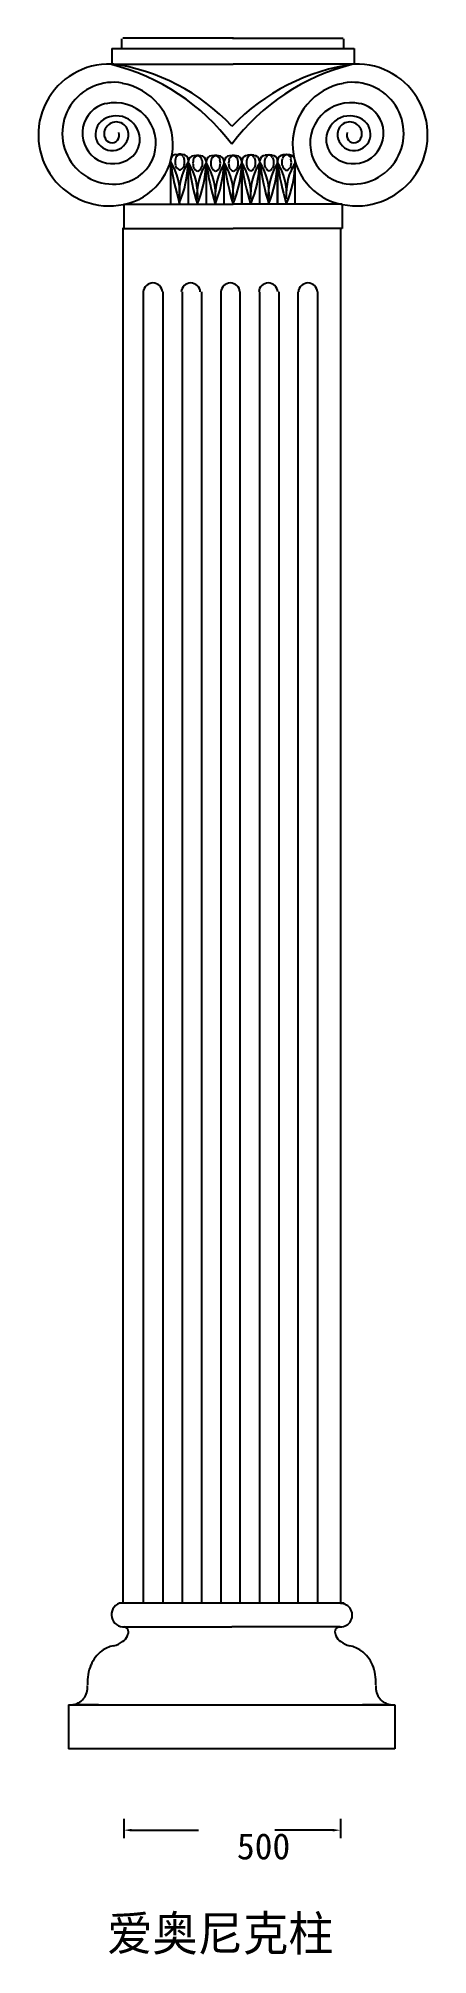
# Model space of a CAD drawing. Header units: metres. Extents: x 44.2 to 53.1, y -18.3 to 25.8.
import ezdxf

# ---------------------------------------------------------------- set-up
doc = ezdxf.new("R2010")
doc.units = ezdxf.units.M

msp = doc.modelspace()

# ---------------------------------------------------------------- linework, layer by layer
for p, q in [((46.08, 25.74), (46.08, 25.52)), ((48.65, 25.75), (46.11, 25.75)), ((46.11, 25.75), (46.11, 25.75)), ((48.63, 25.75), (51.17, 25.75)), ((51.17, 25.75), (51.17, 25.75)), ((51.18, 25.74), (51.18, 25.52)), ((45.86, 25.52), (51.42, 25.52)), ((45.86, 25.52), (45.86, 25.16)), ((45.86, 25.16), (48.64, 25.16)), ((51.42, 25.16), (48.64, 25.16)), ((51.42, 25.52), (51.42, 25.16)), ((47.21, 21.96), (47.21, 22.96)), ((47.33, 23.08), (47.49, 23.08)), ((47.61, 22.96), (47.61, 21.96)), ((47.62, 21.93), (47.62, 22.93)), ((47.74, 23.06), (47.9, 23.06)), ((48.02, 22.93), (48.02, 21.93)), ((48.03, 21.93), (48.03, 22.93)), ((48.15, 23.06), (48.31, 23.06)), ((48.43, 22.93), (48.43, 21.93)), ((48.44, 21.93), (48.44, 22.93)), ((48.56, 23.06), (48.72, 23.06)), ((48.84, 21.94), (48.84, 22.94)), ((48.84, 22.93), (48.84, 21.93)), ((48.97, 23.07), (49.12, 23.07)), ((49.25, 22.94), (49.25, 21.94)), ((49.26, 21.94), (49.26, 22.94)), ((49.38, 23.07), (49.54, 23.07)), ((49.66, 21.95), (49.66, 22.95)), ((49.66, 22.94), (49.66, 21.94)), ((49.79, 23.08), (49.94, 23.08)), ((50.06, 22.95), (50.06, 21.95)), ((46.13, 21.94), (48.64, 21.94)), ((46.13, 21.94), (46.13, 21.38)), ((51.15, 21.94), (48.64, 21.94)), ((51.15, 21.94), (51.15, 21.38)), ((46.12, -10.19), (46.12, 21.4)), ((46.13, 21.38), (48.64, 21.38)), ((51.15, 21.38), (48.64, 21.38)), ((51.11, 21.4), (51.11, -10.19)), ((46.58, 19.93), (46.58, -10.19)), ((47.03, 19.93), (47.03, -10.19)), ((47.47, 19.93), (47.47, -10.19)), ((47.92, 19.93), (47.92, -10.19)), ((48.36, 19.93), (48.36, -10.19)), ((48.8, 19.93), (48.8, -10.19)), ((49.25, 19.93), (49.25, -10.19)), ((49.69, 19.93), (49.69, -10.19)), ((50.13, 19.93), (50.13, -10.19)), ((50.58, 19.93), (50.58, -10.19)), ((46.03, -10.19), (51.19, -10.19)), ((46.11, -10.19), (46.11, -10.19)), ((51.1, -10.19), (51.1, -10.19)), ((46.12, -10.74), (48.61, -10.74)), ((51.1, -10.74), (48.61, -10.74)), ((44.86, -12.53), (52.36, -12.53)), ((44.86, -12.53), (44.86, -13.54)), ((45.55, -12.53), (45.07, -12.53)), ((45.13, -12.53), (45.61, -12.53)), ((52.09, -12.53), (51.61, -12.53)), ((51.66, -12.53), (52.15, -12.53)), ((52.36, -12.53), (52.36, -13.54)), ((52.36, -13.54), (44.86, -13.54)), ((46.13, -15.15), (46.13, -15.59)), ((51.11, -15.15), (51.11, -15.59)), ((46.31, -15.41), (47.85, -15.41)), ((50.93, -15.41), (49.6, -15.41))]:
    msp.add_line(p, q)
for centre, radius, start, end in [((45.8, 23.53), 1.63, 88.13, 281.64), ((44.67, 20.37), 4.92, 36.79, 76.11), ((45.21, 20.55), 4.66, 43.06, 82.02), ((52.55, 20.37), 4.92, 103.89, 143.21), ((52.06, 20.44), 4.76, 97.63, 136.36), ((51.48, 23.53), 1.63, 258.36, 91.87), ((45.89, 23.57), 1.17, 79.49, 281.89), ((45.84, 23.32), 1.42, 281.64, 79.49), ((51.43, 23.32), 1.42, 100.51, 258.36), ((51.39, 23.57), 1.17, 258.11, 100.51), ((45.88, 23.57), 0.7, 103.74, 298.2), ((45.94, 23.34), 0.93, 281.89, 103.74), ((51.34, 23.34), 0.93, 76.26, 258.11), ((51.4, 23.57), 0.7, 241.8, 76.26), ((45.86, 23.55), 0.38, 130.85, 2.18), ((45.96, 23.43), 0.54, 298.2, 130.85), ((45.96, 23.55), 0.28, 2.18, 194.87), ((51.32, 23.43), 0.54, 49.15, 241.8), ((51.42, 23.55), 0.38, 177.82, 49.15), ((51.32, 23.55), 0.28, 345.13, 177.82), ((45.86, 23.52), 0.17, 194.87, 21.97), ((51.42, 23.52), 0.17, 158.03, 345.13), ((47.33, 22.96), 0.12, 90, 180), ((53.17, 23.68), 6.01, 187.45, 196.66), ((46.06, 22.19), 1.36, 355.2, 31.99), ((47.62, 22.91), 0.31, 166.34, 180), ((47.62, 22.91), 0.31, 180, 193.66), ((47.52, 22.93), 0.21, 149.59, 166.34), ((47.46, 22.97), 0.13, 125.21, 149.59), ((47.42, 23.03), 0.06, 90, 125.21), ((48.82, 22.16), 1.42, 148.23, 183.55), ((45.01, 22.97), 2.6, 337.24, 358.35), ((47.42, 23.03), 0.06, 54.79, 90), ((47.38, 22.97), 0.13, 30.41, 54.79), ((47.49, 22.96), 0.12, 360, 90), ((47.32, 22.93), 0.21, 13.66, 30.41), ((47.22, 22.91), 0.31, 360, 13.66), ((47.22, 22.91), 0.31, 346.34, 0), ((47.74, 22.93), 0.12, 90, 180), ((48.03, 22.88), 0.31, 166.34, 180), ((47.93, 22.9), 0.21, 149.59, 166.34), ((47.87, 22.94), 0.13, 125.21, 149.59), ((47.83, 23), 0.06, 90, 125.21), ((47.83, 23), 0.06, 54.79, 90), ((47.79, 22.94), 0.13, 30.41, 54.79), ((47.9, 22.93), 0.12, 0, 90), ((47.72, 22.9), 0.21, 13.66, 30.41), ((47.63, 22.88), 0.31, 360, 13.66), ((48.15, 22.93), 0.12, 90, 180), ((48.44, 22.88), 0.31, 166.34, 180), ((48.34, 22.9), 0.21, 149.59, 166.34), ((48.28, 22.94), 0.13, 125.21, 149.59), ((48.24, 23), 0.06, 90, 125.21), ((48.24, 23), 0.06, 54.79, 90), ((48.2, 22.94), 0.13, 30.41, 54.79), ((48.31, 22.93), 0.12, 0, 90), ((48.14, 22.9), 0.21, 13.66, 30.41), ((48.04, 22.88), 0.31, 0, 13.66), ((48.56, 22.93), 0.12, 90, 180), ((48.85, 22.88), 0.31, 166.34, 180), ((48.75, 22.9), 0.21, 149.59, 166.34), ((48.69, 22.94), 0.13, 125.21, 149.59), ((48.65, 23), 0.06, 90, 125.21), ((48.65, 23), 0.06, 54.79, 90), ((48.61, 22.94), 0.13, 30.41, 54.79), ((48.72, 22.93), 0.12, 0, 90), ((48.55, 22.9), 0.21, 13.66, 30.41), ((48.45, 22.88), 0.31, 360, 13.66), ((47.69, 22.17), 1.36, 355.2, 31.99), ((48.97, 22.94), 0.12, 90, 180), ((49.26, 22.89), 0.31, 166.34, 180), ((49.16, 22.91), 0.21, 149.59, 166.34), ((49.09, 22.95), 0.13, 125.21, 149.59), ((49.05, 23.01), 0.06, 90, 125.21), ((49.05, 23.01), 0.06, 54.79, 90), ((49.01, 22.95), 0.13, 30.41, 54.79), ((49.12, 22.94), 0.12, 360, 90), ((48.95, 22.91), 0.21, 13.66, 30.41), ((48.85, 22.89), 0.31, 360, 13.66), ((49.38, 22.94), 0.12, 90, 180), ((48.11, 22.17), 1.36, 355.2, 31.99), ((49.67, 22.89), 0.31, 166.34, 180), ((49.57, 22.91), 0.21, 149.59, 166.34), ((49.51, 22.95), 0.13, 125.21, 149.59), ((49.47, 23.01), 0.06, 90, 125.21), ((49.47, 23.01), 0.06, 54.79, 90), ((49.43, 22.95), 0.13, 30.41, 54.79), ((49.54, 22.94), 0.12, 0, 90), ((49.37, 22.91), 0.21, 13.66, 30.41), ((49.27, 22.89), 0.31, 0, 13.66), ((55.62, 23.68), 6.01, 187.45, 196.66), ((48.51, 22.18), 1.36, 355.2, 31.99), ((49.79, 22.95), 0.12, 90, 180), ((50.07, 22.9), 0.31, 166.34, 180), ((50.07, 22.9), 0.31, 180, 193.66), ((49.98, 22.93), 0.21, 149.59, 166.34), ((49.91, 22.96), 0.13, 125.21, 149.59), ((49.87, 23.02), 0.06, 90, 125.21), ((51.28, 22.16), 1.42, 148.23, 183.55), ((49.87, 23.02), 0.06, 54.79, 90), ((49.83, 22.96), 0.13, 30.41, 54.79), ((49.94, 22.95), 0.12, 360, 90), ((49.77, 22.93), 0.21, 13.66, 30.41), ((49.67, 22.9), 0.31, 360, 13.66), ((49.67, 22.9), 0.31, 346.34, 0), ((47.52, 22.88), 0.21, 193.66, 210.41), ((47.46, 22.85), 0.13, 210.41, 234.79), ((47.42, 22.79), 0.06, 234.79, 270), ((47.42, 22.79), 0.06, 270, 305.21), ((47.38, 22.85), 0.13, 305.21, 329.59), ((47.32, 22.88), 0.21, 329.59, 346.34), ((53.58, 23.66), 6.01, 187.45, 196.66), ((46.47, 22.16), 1.36, 355.2, 31.99), ((48.03, 22.88), 0.31, 180, 193.66), ((47.93, 22.86), 0.21, 193.66, 210.41), ((47.87, 22.82), 0.13, 210.41, 234.79), ((47.83, 22.76), 0.06, 234.79, 270), ((49.23, 22.14), 1.42, 148.23, 183.55), ((45.42, 22.94), 2.6, 337.24, 358.35), ((47.83, 22.76), 0.06, 270, 305.21), ((47.79, 22.82), 0.13, 305.21, 329.59), ((47.72, 22.86), 0.21, 329.59, 346.34), ((47.63, 22.88), 0.31, 346.34, 0), ((53.99, 23.66), 6.01, 187.45, 196.66), ((46.88, 22.16), 1.36, 355.2, 31.99), ((48.44, 22.88), 0.31, 180, 193.66), ((48.34, 22.86), 0.21, 193.66, 210.41), ((48.28, 22.82), 0.13, 210.41, 234.79), ((48.24, 22.76), 0.06, 234.79, 270), ((45.83, 22.94), 2.6, 337.24, 358.35), ((49.65, 22.14), 1.42, 148.23, 183.55), ((48.24, 22.76), 0.06, 270, 305.21), ((48.2, 22.82), 0.13, 305.21, 329.59), ((48.14, 22.86), 0.21, 329.59, 346.34), ((48.04, 22.88), 0.31, 346.34, 360), ((54.4, 23.66), 6.01, 187.45, 196.66), ((47.29, 22.16), 1.36, 355.2, 31.99), ((48.85, 22.88), 0.31, 180, 193.66), ((48.75, 22.86), 0.21, 193.66, 210.41), ((48.69, 22.82), 0.13, 210.41, 234.79), ((48.65, 22.76), 0.06, 234.79, 270), ((50.05, 22.14), 1.42, 148.23, 183.55), ((46.24, 22.94), 2.6, 337.24, 358.35), ((48.65, 22.76), 0.06, 270, 305.21), ((48.61, 22.82), 0.13, 305.21, 329.59), ((48.55, 22.86), 0.21, 329.59, 346.34), ((48.45, 22.88), 0.31, 346.34, 0), ((54.8, 23.66), 6.01, 187.45, 196.66), ((49.26, 22.89), 0.31, 180, 193.66), ((49.16, 22.87), 0.21, 193.66, 210.41), ((49.09, 22.83), 0.13, 210.41, 234.79), ((49.05, 22.77), 0.06, 234.79, 270), ((50.46, 22.14), 1.42, 148.23, 183.55), ((46.65, 22.95), 2.6, 337.24, 358.35), ((49.05, 22.77), 0.06, 270, 305.21), ((49.01, 22.83), 0.13, 305.21, 329.59), ((48.95, 22.87), 0.21, 329.59, 346.34), ((48.85, 22.89), 0.31, 346.34, 0), ((55.22, 23.66), 6.01, 187.45, 196.66), ((49.67, 22.89), 0.31, 180, 193.66), ((49.57, 22.87), 0.21, 193.66, 210.41), ((49.51, 22.83), 0.13, 210.41, 234.79), ((49.47, 22.77), 0.06, 234.79, 270), ((50.87, 22.14), 1.42, 148.23, 183.55), ((47.06, 22.95), 2.6, 337.24, 358.35), ((49.47, 22.77), 0.06, 270, 305.21), ((49.43, 22.83), 0.13, 305.21, 329.59), ((49.37, 22.87), 0.21, 329.59, 346.34), ((49.27, 22.89), 0.31, 346.34, 360), ((49.98, 22.88), 0.21, 193.66, 210.41), ((49.91, 22.84), 0.13, 210.41, 234.79), ((49.87, 22.78), 0.06, 234.79, 270), ((47.47, 22.96), 2.6, 337.24, 358.35), ((49.87, 22.78), 0.06, 270, 305.21), ((49.83, 22.84), 0.13, 305.21, 329.59), ((49.77, 22.88), 0.21, 329.59, 346.34), ((46.8, 19.91), 0.22, 4.1, 175.88), ((47.67, 19.91), 0.22, 4.1, 175.88), ((48.58, 19.91), 0.22, 4.1, 175.88), ((49.45, 19.91), 0.22, 4.1, 175.88), ((50.36, 19.91), 0.22, 4.1, 175.88), ((46.13, -10.46), 0.28, 110.77, 275.43), ((51.11, -10.47), 0.27, 260.95, 90.74), ((45.86, -10.75), 0.41, 306.59, 331.29), ((46.11, -10.86), 0.13, 321.3, 71.11), ((51.11, -10.86), 0.13, 108.89, 218.7), ((51.36, -10.75), 0.41, 208.71, 233.41), ((46.09, -11.91), 0.77, 126.66, 157.25), ((45.99, -11.78), 0.61, 99.12, 126.66), ((45.84, -10.81), 0.37, 279.12, 314.8), ((51.38, -10.81), 0.37, 225.2, 260.88), ((51.22, -11.78), 0.61, 53.34, 80.88), ((51.13, -11.91), 0.77, 22.75, 53.34), ((46.31, -12), 1.01, 157.25, 183.89), ((50.91, -12), 1.01, 356.11, 22.75), ((44.91, -12.14), 0.39, 273.42, 7.42), ((52.31, -12.14), 0.39, 172.58, 266.58)]:
    msp.add_arc(centre, radius, start, end)
for points in [[(46.31, -15.38), (46.31, -15.44), (46.13, -15.41)], [(50.93, -15.38), (50.93, -15.44), (51.11, -15.41)]]:
    msp.add_solid(points)

# ---------------------------------------------------------------- texts
msp.add_text('爱奥尼克柱', height=0.8).set_placement((45.75, -18.18))
at = {"insert": (48.73, -15.48), "char_height": 0.6, "attachment_point": 1}
msp.add_mtext('\\A1;500', dxfattribs=at)

doc.saveas('drawing.dxf')
